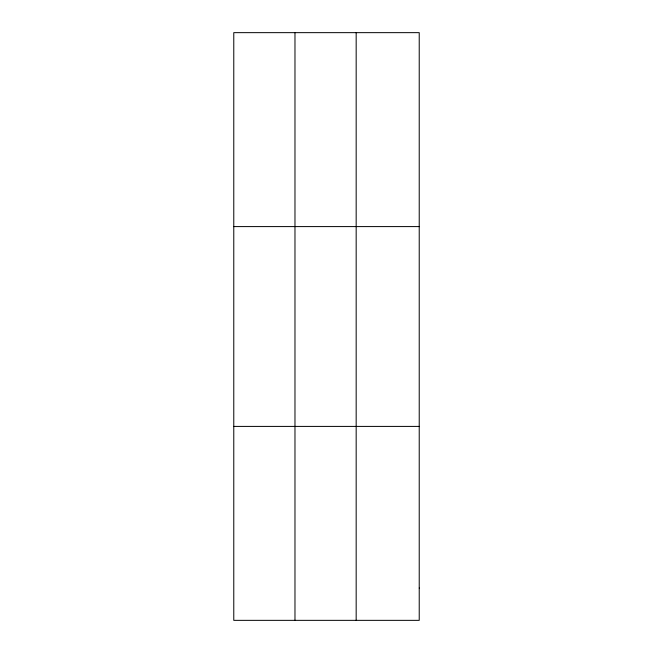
<?xml version="1.0" encoding="UTF-8"?>
<svg xmlns="http://www.w3.org/2000/svg" width="653" height="653" viewBox="0 0 653 653"><rect width="100%" height="100%" fill="white"/><g stroke="black" fill="none" stroke-linecap="round" stroke-linejoin="round"><path stroke-width="0.98" d="M294.976 620.35L294.976 32.65M356.171 620.35L356.171 32.65M233.774 226.591L419.226 226.591M233.774 426.409L419.226 426.409M419.226 588.027L419.226 620.35L233.774 620.35L233.774 32.65L419.226 32.65L419.226 588.027"/></g></svg>
